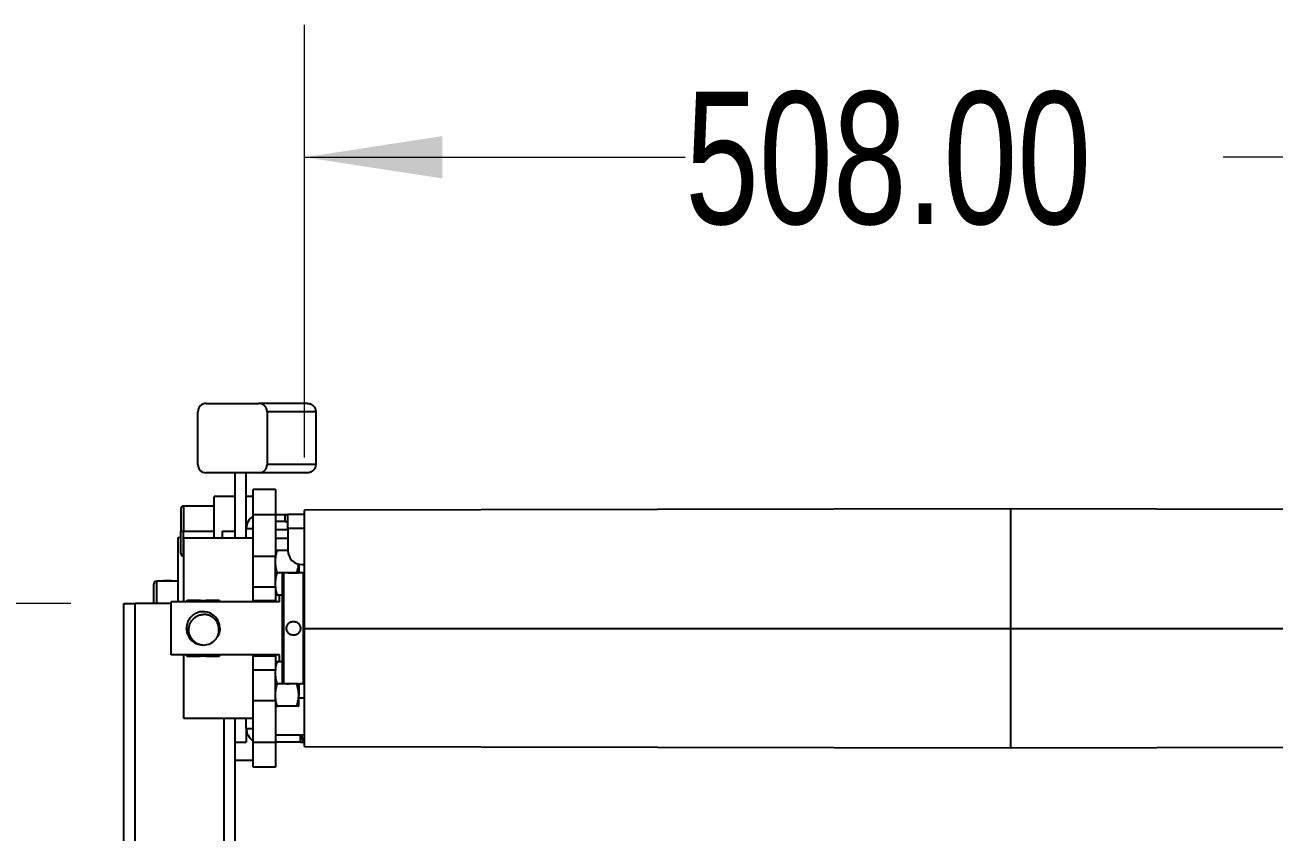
# Model space of a CAD drawing. Header units: millimetres. Extents: x 2 to 418, y 2 to 295.
# Drawn here: x 46.63 to 76.59, y 42.47 to 61.84 of the extents above; entities that cross this region are included whole.
import ezdxf

# ---------------------------------------------------------------- set-up
doc = ezdxf.new("R2010")
doc.units = ezdxf.units.MM
doc.styles.add('SLDTEXTSTYLE0', font='TXT', dxfattribs={"width": 0.75})
doc.dimstyles.new('SLDDIMSTYLE1', dxfattribs={"dimtxt": 3.175, "dimasz": 3.302, "dimexe": 0, "dimexo": 0.0625, "dimgap": 0.79375, "dimtad": 0, "dimtih": 1, "dimtoh": 1, "dimlfac": 15, "dimrnd": 1e-09, "dimzin": 4, "dimdsep": 46, "dimtxsty": 'SLDTEXTSTYLE0', "dimsah": 1, "dimcen": 0.09, "dimadec": 0, "dimazin": 1, "dimtfac": 1, "dimtofl": 0, "dimtmove": 0, "dimatfit": 3, "dimfxl": 0, "dimfrac": 2, "dimtolj": 1, "dimtzin": 12, "dimarcsym": 0})

# ---------------------------------------------------------------- blocks, each defined once
blk = doc.blocks.new('_D_2')
at = {"color": 7, "linetype": 'Continuous', "lineweight": 0}
for p, q in [((53.338, 51.459), (53.338, 61.838)), ((87.204, 51.459), (87.204, 61.838)), ((53.338, 58.663), (62.466, 58.663)), ((87.204, 58.663), (75.369, 58.663))]:
    blk.add_line(p, q, dxfattribs=at)
at = {"color": 7, "linetype": 'Continuous', "lineweight": 18}
for points in [[(53.338, 58.663), (56.64, 58.155), (56.64, 59.171)], [(87.204, 58.663), (83.902, 59.171), (83.902, 58.155)]]:
    blk.add_solid(points, dxfattribs=at)
at = {"color": 7, "linetype": 'Continuous', "lineweight": 18, "insert": (62.466, 60.236), "char_height": 3.175, "attachment_point": 1, "style": 'SLDTEXTSTYLE0'}
blk.add_mtext('508.00', dxfattribs=at)
blk = doc.blocks.new('_D_4')
at = {"color": 7, "linetype": 'Continuous', "lineweight": 0}
for p, q in [((47.734, 47.956), (37.915, 47.956)), ((41.09, 47.956), (41.09, 40.571)), ((41.09, 23.689), (41.09, 35.531)), ((46.401, 23.689), (37.915, 23.689))]:
    blk.add_line(p, q, dxfattribs=at)
at = {"color": 7, "linetype": 'Continuous', "lineweight": 18}
for points in [[(41.09, 47.956), (40.582, 44.654), (41.598, 44.654)], [(41.09, 23.689), (41.598, 26.991), (40.582, 26.991)]]:
    blk.add_solid(points, dxfattribs=at)
at = {"color": 7, "linetype": 'Continuous', "lineweight": 18, "insert": (34.638, 39.623), "char_height": 3.175, "attachment_point": 1, "style": 'SLDTEXTSTYLE0'}
blk.add_mtext('364.00', dxfattribs=at)

msp = doc.modelspace()

# ---------------------------------------------------------------- linework, layer by layer
at = {"color": 7, "linetype": 'Continuous', "lineweight": 25}
for p, q in [((50.97673, 52.7559), (52.23858, 52.7559)), ((53.40434, 52.7559), (52.23858, 52.7559)), ((50.7775, 51.28924), (50.7775, 52.5559)), ((52.43782, 52.5559), (52.43782, 51.28924)), ((53.60433, 52.5559), (52.43782, 52.5559)), ((53.60434, 52.5559), (53.60434, 51.28924)), ((53.60433, 51.28924), (52.43782, 51.28924)), ((52.23858, 51.08924), (50.97673, 51.08924)), ((51.671, 49.52257), (51.671, 51.08924)), ((51.93767, 49.7559), (51.93767, 51.08924)), ((53.40434, 51.08924), (52.23858, 51.08924)), ((52.63767, 50.68924), (52.10434, 50.68924)), ((52.10434, 50.08924), (52.10434, 50.68924)), ((52.63767, 50.68924), (52.63767, 50.08924)), ((51.371, 50.52257), (51.171, 50.52257)), ((51.171, 49.52257), (51.171, 50.52257)), ((51.671, 50.52257), (51.371, 50.52257)), ((52.10434, 50.52257), (51.93767, 50.52257)), ((50.371, 50.22924), (50.371, 49.68924)), ((51.171, 50.28924), (50.431, 50.28924)), ((52.10434, 50.08924), (52.63767, 50.08924)), ((52.10434, 49.08924), (52.10434, 50.08924)), ((52.63767, 50.08924), (52.871, 50.08924)), ((52.63767, 50.08924), (52.63767, 49.08924)), ((52.871, 49.92257), (52.871, 50.08924)), ((52.871, 50.08924), (52.93767, 50.08924)), ((52.93767, 49.7559), (52.93767, 50.08924)), ((53.33767, 50.08924), (52.93767, 50.08924)), ((70.271, 50.22257), (53.33767, 50.18924)), ((53.33767, 47.3559), (53.33767, 50.18924)), ((87.20434, 50.18924), (70.271, 50.22257)), ((51.93767, 49.7559), (52.10434, 49.7559)), ((51.93767, 49.52257), (51.93767, 49.7559)), ((52.871, 49.92257), (52.63767, 49.92257)), ((52.871, 49.92257), (52.93767, 49.92257)), ((52.93767, 49.7559), (52.93767, 49.22257)), ((50.30434, 49.53924), (50.371, 49.54445)), ((50.30434, 47.98924), (50.30434, 49.53924)), ((50.371, 49.68924), (50.431, 49.68924)), ((50.371, 49.14924), (50.371, 49.68924)), ((50.431, 49.68924), (51.171, 49.68924)), ((52.10434, 49.52257), (50.43767, 49.52257)), ((50.43767, 47.98924), (50.43767, 49.52257)), ((51.371, 49.52257), (51.371, 49.68924)), ((52.93767, 49.72257), (52.63767, 49.72257)), ((52.93767, 49.22257), (52.6853, 49.22257)), ((50.431, 49.08924), (50.43767, 49.08924)), ((52.10434, 49.08924), (52.63767, 49.08924)), ((52.10434, 48.3559), (52.10434, 49.08924)), ((52.63767, 48.3559), (52.63767, 49.08924)), ((53.19767, 48.8974), (53.19767, 48.6844)), ((53.271, 48.88924), (53.33767, 48.88924)), ((52.83767, 48.68924), (52.6853, 48.68924)), ((52.80434, 48.6559), (52.83767, 48.68924)), ((52.80434, 46.0559), (52.80434, 48.6559)), ((52.83767, 46.02257), (52.83767, 48.68924)), ((52.90434, 48.68924), (52.83767, 48.68924)), ((53.15003, 48.68924), (52.90434, 48.68924)), ((52.90434, 48.68924), (52.90643, 48.68898)), ((53.30434, 48.68924), (53.23767, 48.68924)), ((53.30434, 48.68924), (53.30434, 46.02257)), ((53.33767, 48.6559), (53.30434, 48.68924)), ((49.72434, 47.9559), (49.72434, 48.42257)), ((50.30434, 48.48924), (49.791, 48.48924)), ((52.10434, 48.3559), (52.63767, 48.3559)), ((52.10434, 48.02257), (52.10434, 48.3559)), ((52.63767, 48.3559), (52.63767, 48.02257)), ((49.00434, 47.9559), (49.271, 47.9559)), ((49.00434, 27.3559), (49.00434, 47.9559)), ((49.271, 27.3559), (49.271, 47.9559)), ((50.13767, 47.9559), (49.271, 47.9559)), ((52.73767, 47.98924), (50.13767, 47.98924)), ((50.13767, 46.72257), (50.13767, 47.98924)), ((50.51944, 48.02257), (50.50019, 47.98924)), ((50.83962, 48.02257), (50.96905, 48.02257)), ((51.30848, 47.98924), (51.28924, 48.02257)), ((52.10434, 48.02257), (52.63767, 48.02257)), ((52.10434, 48.02257), (52.10434, 47.98924)), ((52.63767, 48.02257), (52.63767, 47.98924)), ((52.73767, 48.1559), (52.6853, 48.1559)), ((52.73767, 47.98924), (52.73767, 48.1559)), ((52.80434, 48.1559), (52.73767, 48.1559)), ((50.5082, 47.33648), (50.50434, 47.3559)), ((53.33767, 44.52257), (53.33767, 47.3559)), ((53.33767, 47.3559), (70.271, 47.3559)), ((70.271, 47.3559), (87.20434, 47.3559)), ((52.73767, 46.72257), (50.13767, 46.72257)), ((50.43767, 45.18924), (50.43767, 46.72257)), ((50.50019, 46.72257), (50.51944, 46.68924)), ((50.96905, 46.68924), (50.83962, 46.68924)), ((51.28924, 46.68924), (51.30848, 46.72257)), ((52.10434, 46.72257), (52.10434, 46.68924)), ((52.63767, 46.68924), (52.10434, 46.68924)), ((52.10434, 46.3559), (52.10434, 46.68924)), ((52.63767, 46.72257), (52.63767, 46.68924)), ((52.63767, 46.68924), (52.63767, 46.3559)), ((52.73767, 46.5559), (52.6853, 46.5559)), ((52.73767, 46.5559), (52.73767, 46.72257)), ((52.80434, 46.5559), (52.73767, 46.5559)), ((52.63767, 46.3559), (52.10434, 46.3559)), ((52.10434, 45.62257), (52.10434, 46.3559)), ((52.63767, 45.62257), (52.63767, 46.3559)), ((52.83767, 46.02257), (52.6853, 46.02257)), ((52.80434, 46.0559), (52.83767, 46.02257)), ((52.90434, 46.02257), (52.83767, 46.02257)), ((53.15003, 46.02257), (52.90434, 46.02257)), ((53.19767, 46.02649), (53.19767, 45.7559)), ((53.23767, 46.02257), (53.23557, 46.02283)), ((53.30434, 46.02257), (53.23767, 46.02257)), ((53.33767, 46.0559), (53.30434, 46.02257)), ((52.10434, 45.62257), (52.63767, 45.62257)), ((52.10434, 44.62257), (52.10434, 45.62257)), ((52.63767, 45.62257), (52.63767, 44.62257)), ((53.19767, 45.48924), (53.19767, 45.7559)), ((53.19767, 45.68924), (53.33767, 45.68924)), ((53.15003, 45.48924), (52.6853, 45.48924)), ((52.10434, 45.18924), (50.43767, 45.18924)), ((51.671, 44.62257), (51.671, 45.18924)), ((51.93767, 44.9559), (51.93767, 45.18924)), ((51.93767, 44.9559), (52.10434, 44.9559)), ((51.93767, 44.9559), (51.93767, 44.62257)), ((53.24184, 44.78924), (52.63767, 44.78924)), ((53.24184, 44.62257), (53.24184, 44.78924)), ((53.33767, 44.80356), (53.27078, 44.79177)), ((53.29972, 44.62764), (53.27078, 44.79177)), ((51.671, 44.62257), (51.93767, 44.62257)), ((51.671, 27.3559), (51.671, 44.62257)), ((52.10434, 44.02257), (52.10434, 44.62257)), ((52.10434, 44.62257), (52.63767, 44.62257)), ((53.24184, 44.62257), (52.63767, 44.62257)), ((52.63767, 44.62257), (52.63767, 44.02257)), ((53.33767, 44.63433), (53.29972, 44.62764)), ((53.33767, 44.52257), (70.271, 44.48924)), ((70.271, 44.48924), (87.20434, 44.52257)), ((51.671, 44.18924), (52.10434, 44.18924)), ((52.63767, 44.02257), (52.10434, 44.02257))]:
    msp.add_line(p, q, dxfattribs=at)
at = {"color": 8, "linetype": 'Continuous', "lineweight": 25}
for p, q in [((50.431, 50.28924), (50.431, 49.68924)), ((70.271, 50.22257), (70.271, 47.3559)), ((53.33767, 49.7559), (52.93767, 49.7559)), ((50.431, 49.08924), (50.431, 49.68924)), ((51.371, 49.68924), (51.671, 49.68924)), ((52.63767, 49.52257), (52.93767, 49.52257)), ((53.30434, 48.68924), (53.33767, 48.68924)), ((49.791, 47.9559), (49.791, 48.48924)), ((50.05767, 48.49965), (50.05767, 48.48924)), ((70.271, 47.3559), (70.271, 44.48924)), ((53.30434, 46.02257), (53.33767, 46.02257)), ((51.40434, 27.3559), (51.40434, 45.18924))]:
    msp.add_line(p, q, dxfattribs=at)
at = {"color": 7, "linetype": 'Continuous', "lineweight": 25}
for centre, radius, start, end in [((50.97712, 52.55628), 0.19962, 90.10943, 180.109013), ((52.2382, 52.55628), 0.19962, 359.890987, 89.89057), ((50.97712, 51.28886), 0.19962, 179.890987, 269.89057), ((52.2382, 51.28886), 0.19962, 270.10943, 0.109013), ((50.431, 50.22924), 0.06, 90, 180), ((52.271, 49.7559), 0.33333, 120, 180), ((50.431, 49.14924), 0.06, 180, 270), ((53.271, 49.22257), 0.33333, 180, 270), ((49.791, 48.42257), 0.06667, 90, 180), ((50.04418, 47.91203), 0.58777, 88.685274, 100.879398), ((50.07115, 47.91203), 0.58777, 79.120602, 91.314726), ((50.90434, 47.3559), 0.6698, 95.544502, 108.993522), ((50.90434, 47.3559), 0.6698, 71.006478, 84.455498), ((50.90434, 47.3559), 0.4, 270, 321.428571), ((50.90434, 47.3559), 0.6698, 251.006478, 264.455498), ((50.90434, 47.3559), 0.6698, 275.544502, 288.993522), ((52.271, 44.9559), 0.33333, 180, 240), ((53.24184, 44.9559), 0.16667, 270, 280), ((53.24184, 44.9559), 0.33333, 270, 280)]:
    msp.add_arc(centre, radius, start, end, dxfattribs=at)
for points, knots in [([(53.40434, 52.7559), (53.40834, 52.75584), (53.41624, 52.7557), (53.42787, 52.75462), (53.43908, 52.75297), (53.44984, 52.75076), (53.46013, 52.74806), (53.46994, 52.74493), (53.47925, 52.74143), (53.48806, 52.73762), (53.49638, 52.73354), (53.5042, 52.72926), (53.51152, 52.72483), (53.51837, 52.72027), (53.52475, 52.71566), (53.53067, 52.71101), (53.53616, 52.70637), (53.54122, 52.70177), (53.55002, 52.69323), (53.56178, 52.67997), (53.57502, 52.66099), (53.58583, 52.64093), (53.5942, 52.6201), (53.60006, 52.59882), (53.60367, 52.57737), (53.60412, 52.56302), (53.60434, 52.5559)], [0, 0, 0, 0, 0.03827569, 0.07545154, 0.11152752, 0.14650363, 0.18037983, 0.21315612, 0.24483248, 0.2754089, 0.30488536, 0.33326186, 0.36053839, 0.38671496, 0.41179155, 0.43576817, 0.45864484, 0.48042155, 0.50109834, 0.57574152, 0.64925876, 0.72165127, 0.79292029, 0.86306715, 0.93209323, 1, 1, 1, 1]), ([(53.60434, 51.28924), (53.60427, 51.28542), (53.60415, 51.27775), (53.60311, 51.26624), (53.60145, 51.2547), (53.59908, 51.24318), (53.59601, 51.23172), (53.59223, 51.22037), (53.58774, 51.20917), (53.58254, 51.19817), (53.57662, 51.18741), (53.57, 51.17696), (53.56268, 51.16685), (53.55468, 51.15714), (53.54607, 51.14794), (53.53659, 51.13902), (53.52595, 51.13024), (53.5137, 51.12154), (53.49974, 51.11319), (53.48402, 51.1055), (53.46652, 51.09882), (53.44726, 51.09356), (53.42634, 51.08995), (53.41181, 51.08948), (53.40434, 51.08924)], [0, 0, 0, 0, 0.03643142, 0.07318827, 0.11027082, 0.14767928, 0.18541389, 0.22347487, 0.26186244, 0.30057681, 0.33961819, 0.37898678, 0.41868277, 0.45870636, 0.49905773, 0.53901975, 0.5829071, 0.63071956, 0.68245683, 0.73811851, 0.79770419, 0.86121336, 0.92864549, 1, 1, 1, 1]), ([(52.63767, 48.9559), (52.63767, 49.00141), (52.64222, 49.04631), (52.65881, 49.13511), (52.67078, 49.17901), (52.6853, 49.22257)], [0, 0, 0, 0, 0.5, 0.5, 1, 1, 1, 1]), ([(52.6853, 49.22257), (52.67078, 49.22257), (52.65881, 49.22257), (52.64222, 49.22257), (52.63767, 49.22257), (52.63767, 49.22257)], [0, 0, 0, 0, 0.5, 0.5, 1, 1, 1, 1]), ([(52.6853, 48.68924), (52.67078, 48.7328), (52.65881, 48.7767), (52.64222, 48.8655), (52.63767, 48.9104), (52.63767, 48.9559)], [0, 0, 0, 0, 0.5, 0.5, 1, 1, 1, 1]), ([(53.15003, 48.68924), (53.16378, 48.73249), (53.18616, 48.80293), (53.19085, 48.87574), (53.19266, 48.90385)], [0, 0, 0, 0, 0.614021239, 1, 1, 1, 1]), ([(52.63767, 48.42257), (52.63767, 48.46808), (52.64222, 48.51298), (52.65881, 48.60177), (52.67078, 48.64568), (52.6853, 48.68924)], [0, 0, 0, 0, 0.5, 0.5, 1, 1, 1, 1]), ([(53.23767, 48.68924), (53.23767, 48.68924), (53.23659, 48.6891), (53.23235, 48.68858), (53.22914, 48.68819), (53.22077, 48.68723), (53.21565, 48.68665), (53.20356, 48.68539), (53.19653, 48.6847), (53.18117, 48.68334), (53.17279, 48.68266), (53.15458, 48.68139), (53.1449, 48.6808), (53.12485, 48.67984), (53.11434, 48.67945), (53.09282, 48.67892), (53.082, 48.67878), (53.06024, 48.67878), (53.04919, 48.67892), (53.02781, 48.67944), (53.01741, 48.67983), (52.99722, 48.6808), (52.98748, 48.68138), (52.96943, 48.68264), (52.96101, 48.68332), (52.94545, 48.6847), (52.93856, 48.68538), (52.92648, 48.68664), (52.92126, 48.68722), (52.91288, 48.68819), (52.90972, 48.68857), (52.90544, 48.6891), (52.90434, 48.68924), (52.90434, 48.68924)], [0, 0, 0, 0, 0.0625, 0.0625, 0.125, 0.125, 0.1875, 0.1875, 0.25, 0.25, 0.3125, 0.3125, 0.375, 0.375, 0.4375, 0.4375, 0.5, 0.5, 0.5625, 0.5625, 0.625, 0.625, 0.6875, 0.6875, 0.75, 0.75, 0.8125, 0.8125, 0.875, 0.875, 0.9375, 0.9375, 1, 1, 1, 1]), ([(52.6853, 48.1559), (52.67078, 48.19947), (52.65881, 48.24337), (52.64222, 48.33217), (52.63767, 48.37706), (52.63767, 48.42257)], [0, 0, 0, 0, 0.5, 0.5, 1, 1, 1, 1]), ([(50.83962, 48.02257), (50.78313, 48.02257), (50.72852, 48.02257), (50.62203, 48.02257), (50.56997, 48.02257), (50.51944, 48.02257)], [0, 0, 0, 0, 0.5, 0.5, 1, 1, 1, 1]), ([(51.28924, 48.02257), (51.23858, 48.02257), (51.18692, 48.02257), (51.08059, 48.02257), (51.0259, 48.02257), (50.96905, 48.02257)], [0, 0, 0, 0, 0.5, 0.5, 1, 1, 1, 1]), ([(52.63767, 48.1559), (52.63767, 48.1559), (52.64222, 48.1559), (52.65881, 48.1559), (52.67078, 48.1559), (52.6853, 48.1559)], [0, 0, 0, 0, 0.5, 0.5, 1, 1, 1, 1]), ([(51.30421, 47.35592), (51.30428, 47.39526), (51.29872, 47.43459), (51.27615, 47.50971), (51.25898, 47.54544), (51.19305, 47.64321), (51.13003, 47.69586), (50.98507, 47.75572), (50.90325, 47.76323), (50.78756, 47.74076), (50.7502, 47.72755), (50.68115, 47.6903), (50.61761, 47.64256), (50.56995, 47.57892), (50.53266, 47.50985), (50.51937, 47.47253), (50.49696, 47.35688), (50.50472, 47.27507), (50.56443, 47.13002), (50.61716, 47.06717), (50.71503, 47.00133), (50.75076, 46.98412), (50.82578, 46.96144), (50.86504, 46.9559), (50.90434, 46.95601)], [0, 0, 0, 0, 0.0625, 0.0625, 0.125, 0.125, 0.25, 0.25, 0.375, 0.375, 0.4375, 0.4375, 0.5, 0.5625, 0.5625, 0.625, 0.625, 0.75, 0.75, 0.875, 0.875, 0.9375, 0.9375, 1, 1, 1, 1]), ([(50.87521, 47.67954), (50.8703, 47.67904), (50.86051, 47.67803), (50.84597, 47.6757), (50.83161, 47.67277), (50.81743, 47.66918), (50.80344, 47.66495), (50.78963, 47.66008), (50.776, 47.65457), (50.75825, 47.64643), (50.73687, 47.63491), (50.71274, 47.6189), (50.69003, 47.60091), (50.67634, 47.5873), (50.66947, 47.58046)], [0, 0, 0, 0, 0.06344456, 0.12648415, 0.18924685, 0.25186242, 0.31446153, 0.37717497, 0.4401328, 0.50346358, 0.62819354, 0.75186275, 0.87546609, 1, 1, 1, 1]), ([(51.21707, 47.10651), (51.22014, 47.11118), (51.22625, 47.12047), (51.23467, 47.13478), (51.24246, 47.14925), (51.24957, 47.16392), (51.25602, 47.17877), (51.26181, 47.19382), (51.26693, 47.20905), (51.27138, 47.22447), (51.27517, 47.24007), (51.2783, 47.25587), (51.28076, 47.27185), (51.28255, 47.28803), (51.28368, 47.30439), (51.28454, 47.33452), (51.28164, 47.3784), (51.26895, 47.43441), (51.2481, 47.4876), (51.21952, 47.53611), (51.18442, 47.57915), (51.14457, 47.61479), (51.10133, 47.6433), (51.0614, 47.66182), (51.02598, 47.67353), (50.99608, 47.68053), (50.96601, 47.68469), (50.93579, 47.68593), (50.90539, 47.6845), (50.88532, 47.6812), (50.87521, 47.67954)], [0, 0, 0, 0, 0.019757472, 0.039291998, 0.058635199, 0.077819644, 0.096878715, 0.115846457, 0.134757408, 0.153646415, 0.17254845, 0.191498411, 0.210530933, 0.229680202, 0.248979784, 0.268462469, 0.336188869, 0.403698313, 0.470644264, 0.537249873, 0.601859603, 0.666124218, 0.725401547, 0.784292853, 0.821053042, 0.857080998, 0.892677335, 0.928153639, 0.963824644, 1, 1, 1, 1]), ([(50.66947, 47.58046), (50.66558, 47.57704), (50.65784, 47.57023), (50.64688, 47.55941), (50.63648, 47.54823), (50.62669, 47.53663), (50.61748, 47.52464), (50.60887, 47.51224), (50.60085, 47.49944), (50.59342, 47.48623), (50.58659, 47.47263), (50.58035, 47.45862), (50.5747, 47.44421), (50.56965, 47.4294), (50.56019, 47.39714), (50.55143, 47.34627), (50.55394, 47.27643), (50.57062, 47.20787), (50.59972, 47.14274), (50.64173, 47.0841), (50.68491, 47.04384), (50.72215, 47.01708), (50.74987, 47.00047), (50.77867, 46.9864), (50.80855, 46.97485), (50.8395, 46.96588), (50.8715, 46.95927), (50.89332, 46.95704), (50.90434, 46.9559)], [0, 0, 0, 0, 0.01830213, 0.03641952, 0.05438982, 0.07225162, 0.09004421, 0.10780733, 0.12558093, 0.1434049, 0.16131875, 0.17936146, 0.19757114, 0.21598486, 0.23463851, 0.31639196, 0.39703355, 0.4798674, 0.56426346, 0.6475766, 0.73306847, 0.77157054, 0.80949805, 0.8471189, 0.88470753, 0.92253908, 0.96088347, 1, 1, 1, 1]), ([(51.30434, 47.3559), (51.3006, 47.30222), (51.29516, 47.2238), (51.24861, 47.16241), (51.23393, 47.14304)], [0, 0, 0, 0, 0.68457398, 1, 1, 1, 1]), ([(52.90434, 47.3559), (52.90434, 47.36693), (52.90542, 47.37776), (52.90966, 47.39907), (52.91287, 47.40966), (52.92123, 47.42984), (52.92635, 47.43941), (52.93844, 47.45752), (52.94547, 47.46608), (52.96083, 47.48144), (52.96921, 47.48833), (52.98742, 47.50052), (52.99711, 47.50569), (53.01715, 47.51401), (53.02767, 47.51721), (53.04918, 47.5215), (53.06, 47.52256), (53.08176, 47.52258), (53.09281, 47.5215), (53.1142, 47.51725), (53.12459, 47.5141), (53.14478, 47.50575), (53.15452, 47.50054), (53.17257, 47.48849), (53.181, 47.4816), (53.19655, 47.46606), (53.20345, 47.45766), (53.21552, 47.43963), (53.22075, 47.42989), (53.22912, 47.40972), (53.23228, 47.39933), (53.23656, 47.37796), (53.23767, 47.36693), (53.23767, 47.3559)], [0, 0, 0, 0, 0.0625, 0.0625, 0.125, 0.125, 0.1875, 0.1875, 0.25, 0.25, 0.3125, 0.3125, 0.375, 0.375, 0.4375, 0.4375, 0.5, 0.5, 0.5625, 0.5625, 0.625, 0.625, 0.6875, 0.6875, 0.75, 0.75, 0.8125, 0.8125, 0.875, 0.875, 0.9375, 0.9375, 1, 1, 1, 1]), ([(53.23767, 47.3559), (53.23767, 47.34488), (53.23659, 47.33405), (53.23235, 47.31274), (53.22914, 47.30215), (53.22077, 47.28197), (53.21565, 47.2724), (53.20356, 47.25429), (53.19653, 47.24573), (53.18117, 47.23037), (53.17279, 47.22348), (53.15458, 47.21129), (53.1449, 47.20612), (53.12485, 47.1978), (53.11434, 47.1946), (53.09282, 47.19031), (53.082, 47.18925), (53.06024, 47.18923), (53.04919, 47.19031), (53.02781, 47.19456), (53.01741, 47.19771), (52.99722, 47.20606), (52.98748, 47.21127), (52.96943, 47.22332), (52.96101, 47.23021), (52.94545, 47.24575), (52.93856, 47.25415), (52.92648, 47.27218), (52.92126, 47.28192), (52.91288, 47.30209), (52.90972, 47.31248), (52.90544, 47.33385), (52.90434, 47.34488), (52.90434, 47.3559)], [0, 0, 0, 0, 0.0625, 0.0625, 0.125, 0.125, 0.1875, 0.1875, 0.25, 0.25, 0.3125, 0.3125, 0.375, 0.375, 0.4375, 0.4375, 0.5, 0.5, 0.5625, 0.5625, 0.625, 0.625, 0.6875, 0.6875, 0.75, 0.75, 0.8125, 0.8125, 0.875, 0.875, 0.9375, 0.9375, 1, 1, 1, 1]), ([(50.51944, 46.68924), (50.57009, 46.68924), (50.62175, 46.68924), (50.72808, 46.68924), (50.78277, 46.68924), (50.83962, 46.68924)], [0, 0, 0, 0, 0.5, 0.5, 1, 1, 1, 1]), ([(50.96905, 46.68924), (51.02555, 46.68924), (51.08015, 46.68924), (51.18664, 46.68924), (51.2387, 46.68924), (51.28924, 46.68924)], [0, 0, 0, 0, 0.5, 0.5, 1, 1, 1, 1]), ([(52.63767, 46.28924), (52.63767, 46.33475), (52.64222, 46.37964), (52.65881, 46.46844), (52.67078, 46.51234), (52.6853, 46.5559)], [0, 0, 0, 0, 0.5, 0.5, 1, 1, 1, 1]), ([(52.6853, 46.5559), (52.67078, 46.5559), (52.65881, 46.5559), (52.64222, 46.5559), (52.63767, 46.5559), (52.63767, 46.5559)], [0, 0, 0, 0, 0.5, 0.5, 1, 1, 1, 1]), ([(52.6853, 46.02257), (52.67078, 46.06613), (52.65881, 46.11004), (52.64222, 46.19883), (52.63767, 46.24373), (52.63767, 46.28924)], [0, 0, 0, 0, 0.5, 0.5, 1, 1, 1, 1]), ([(52.63767, 45.7559), (52.63767, 45.80141), (52.64222, 45.84631), (52.65881, 45.93511), (52.67078, 45.97901), (52.6853, 46.02257)], [0, 0, 0, 0, 0.5, 0.5, 1, 1, 1, 1]), ([(52.90434, 46.02257), (52.90434, 46.02257), (52.90542, 46.02271), (52.90966, 46.02323), (52.91287, 46.02362), (52.92123, 46.02458), (52.92635, 46.02516), (52.93844, 46.02642), (52.94547, 46.02711), (52.96083, 46.02847), (52.96921, 46.02915), (52.98742, 46.03042), (52.99711, 46.031), (53.01715, 46.03197), (53.02767, 46.03236), (53.04918, 46.03289), (53.06, 46.03303), (53.08176, 46.03303), (53.09281, 46.03289), (53.1142, 46.03237), (53.12459, 46.03198), (53.14478, 46.03101), (53.15452, 46.03043), (53.17257, 46.02917), (53.181, 46.02849), (53.19655, 46.02711), (53.20345, 46.02643), (53.21552, 46.02517), (53.22075, 46.02459), (53.22912, 46.02362), (53.23228, 46.02324), (53.23656, 46.02271), (53.23767, 46.02257), (53.23767, 46.02257)], [0, 0, 0, 0, 0.0625, 0.0625, 0.125, 0.125, 0.1875, 0.1875, 0.25, 0.25, 0.3125, 0.3125, 0.375, 0.375, 0.4375, 0.4375, 0.5, 0.5, 0.5625, 0.5625, 0.625, 0.625, 0.6875, 0.6875, 0.75, 0.75, 0.8125, 0.8125, 0.875, 0.875, 0.9375, 0.9375, 1, 1, 1, 1]), ([(53.19767, 45.7559), (53.19767, 45.80141), (53.19311, 45.84631), (53.17653, 45.93511), (53.16455, 45.97901), (53.15003, 46.02257)], [0, 0, 0, 0, 0.5, 0.5, 1, 1, 1, 1]), ([(52.6853, 45.48924), (52.67078, 45.5328), (52.65881, 45.5767), (52.64222, 45.6655), (52.63767, 45.7104), (52.63767, 45.7559)], [0, 0, 0, 0, 0.5, 0.5, 1, 1, 1, 1]), ([(53.15003, 45.48924), (53.16455, 45.5328), (53.17653, 45.5767), (53.19311, 45.6655), (53.19767, 45.7104), (53.19767, 45.7559)], [0, 0, 0, 0, 0.5, 0.5, 1, 1, 1, 1]), ([(52.63767, 45.48924), (52.63767, 45.48924), (52.64222, 45.48924), (52.65881, 45.48924), (52.67078, 45.48924), (52.6853, 45.48924)], [0, 0, 0, 0, 0.5, 0.5, 1, 1, 1, 1]), ([(53.19767, 45.48924), (53.19767, 45.48924), (53.19311, 45.48924), (53.17653, 45.48924), (53.16455, 45.48924), (53.15003, 45.48924)], [0, 0, 0, 0, 0.5, 0.5, 1, 1, 1, 1])]:
    msp.add_open_spline(points, degree=3, knots=knots, dxfattribs=at)

# ---------------------------------------------------------------- dimensions: what is measured, and where the dimension line sits
at = {"color": 7, "linetype": 'Continuous', "lineweight": 18}
dim = msp.add_linear_dim(base=(87.20434, 58.66307), p1=(53.33767, 50.18924), p2=(87.20434, 50.18924), dimstyle='SLDDIMSTYLE1', dxfattribs=at)
dim.commit()
dim.dimension.update_dxf_attribs({"geometry": '_D_2', "text_midpoint": (68.91792, 58.66307), "dimtype": 160})
dim = msp.add_linear_dim(base=(41.08968, 23.68924), p1=(49.00434, 47.9559), p2=(47.671, 23.68924), angle=90, dimstyle='SLDDIMSTYLE1', dxfattribs=at)
dim.commit()
dim.dimension.update_dxf_attribs({"geometry": '_D_4', "text_midpoint": (41.08968, 38.05068), "dimtype": 160})

doc.saveas('drawing.dxf')
